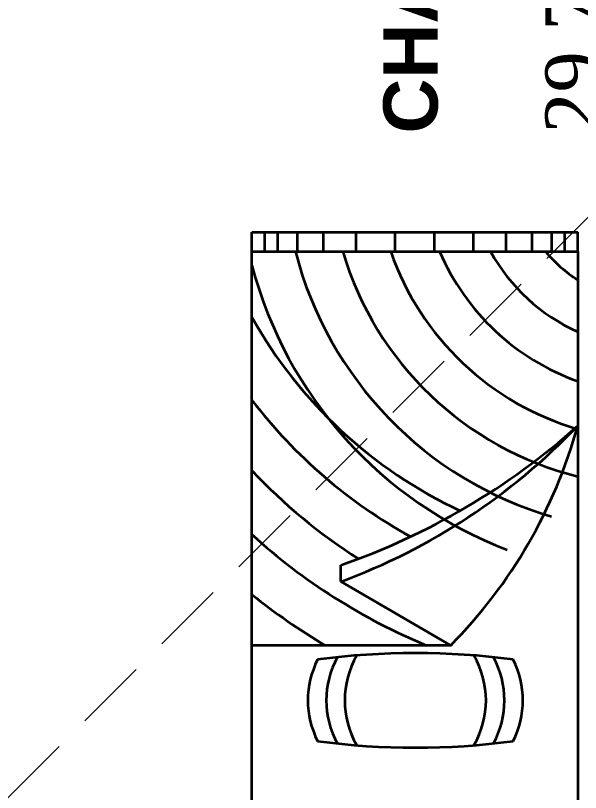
# Model space of a CAD drawing. Header units: millimetres. Extents: x -234375 to -184638, y -91483 to -70216.
# Drawn here: x -193087 to -191440, y -82730 to -80466 of the extents above; entities that cross this region are included whole.
import ezdxf

# ---------------------------------------------------------------- set-up
doc = ezdxf.new("R2010")
doc.units = ezdxf.units.MM
doc.header["$MEASUREMENT"] = 0
doc.linetypes.add('Hidden', pattern=[317.5, 211.666667, -105.833333])
for name, color, linetype, lineweight in [('New_0_Pen_No__15', 214, 'Continuous', 25), ('New_0_Pen_No__7', 7, 'Continuous', 35), ('New_Drawing & Figure_Pen_No__15', 214, 'Continuous', 25), ('New_Drawing & Figure_Pen_No__7', 7, 'Continuous', 35), ('New_Shell - Roof_Pen_No__1', 7, 'Continuous', 13)]:
    doc.layers.add(name, color=color, linetype=linetype, lineweight=lineweight)
doc.layers.add('New_Shell - Roof', color=7, linetype='Continuous')
doc.styles.add('GENERATED_STYLE_1', font='arial.ttf')
doc.styles.add('GENERATED_STYLE_2', font='times.ttf')

# ---------------------------------------------------------------- blocks, each defined once
blk = doc.blocks.new('Roof_1', base_point=(-201339, -70721))
at = {"layer": 'New_Shell - Roof_Pen_No__1', "color": 7, "linetype": 'Hidden', "lineweight": 13, "flags": 128}
blk.add_lwpolyline([(-194231.4, -83868.5), (-188475.3, -78112)], dxfattribs=at)

msp = doc.modelspace()

# ---------------------------------------------------------------- linework, layer by layer
at = {"layer": 'New_Drawing & Figure_Pen_No__7', "color": 7, "linetype": 'Continuous', "lineweight": 35}
for p, q in [((-192397.7, -81097.2), (-191447.7, -81097.2)), ((-192397.7, -81154.2), (-192397.7, -81097.2)), ((-192359.7, -81154.2), (-192359.7, -81097.2)), ((-192321.7, -81154.2), (-192321.7, -81097.2)), ((-192264.7, -81154.2), (-192264.7, -81097.2)), ((-192188.7, -81154.2), (-192188.7, -81097.2)), ((-192093.7, -81154.2), (-192093.7, -81097.2)), ((-191979.7, -81154.2), (-191979.7, -81097.2)), ((-191865.7, -81154.2), (-191865.7, -81097.2)), ((-191751.7, -81154.2), (-191751.7, -81097.2)), ((-191656.7, -81154.2), (-191656.7, -81097.2)), ((-191580.7, -81154.2), (-191580.7, -81097.2)), ((-191523.7, -81154.2), (-191523.7, -81097.2)), ((-191485.7, -81154.2), (-191485.7, -81097.2)), ((-191447.7, -81154.2), (-191447.7, -81097.2)), ((-192397.7, -81154.2), (-191447.7, -81154.2)), ((-192397.7, -82845.2), (-192397.7, -81154.2)), ((-191447.7, -81154.2), (-191447.7, -82845.2)), ((-192138.8, -82115.8), (-192138.8, -82067.9)), ((-192138.8, -82115.8), (-191818.2, -82301.4)), ((-191818.2, -82301.4), (-192397.7, -82301.4))]:
    msp.add_line(p, q, dxfattribs=at)
for centre, radius, start, end in [((-191217.4, -80882.2), 1088, 194.4804, 253.6429), ((-191217.4, -80882.2), 955, 196.5512, 256.0403), ((-191217.4, -80882.2), 822, 199.3274, 253.7235), ((-191217.4, -80882.2), 689, 203.2568, 250.4655), ((-191217.4, -80882.2), 556, 209.295, 245.5209), ((-191217.4, -80882.2), 423, 220.0276, 236.9995), ((-191217.4, -80882.2), 1221, 194.819, 249.0874), ((-191217.4, -80682.2), 1354, 209.3341, 244.9688), ((-191217.4, -80682.2), 1487, 217.4575, 241.1502), ((-192804.7, -80145.1), 2034.8, 289.1006, 311.8256), ((-192769.4, -80404.2), 1824.1, 290.2233, 316.4318), ((-192857.9, -81272.4), 1462.8, 315.2983, 344.5803), ((-191217.4, -80682.2), 1620, 223.228, 237.5398), ((-191217.4, -80682.2), 1753, 227.6737, 247.473), ((-191217.4, -80682.2), 1886, 231.2541, 239.1553), ((-191921.2, -84470.9), 2147, 82.3719, 97.6281), ((-191973, -82461.7), 261.6, 153.0085, 206.9915), ((-191919.3, -82461.7), 261.6, 151.2999, 208.7001), ((-191865.6, -82461.7), 261.6, 149.9717, 210.0283), ((-191976.8, -82461.7), 261.6, 329.9717, 30.0283), ((-191923, -82461.7), 261.6, 331.2999, 28.7001), ((-191869.3, -82461.7), 261.6, 333.0085, 26.9915), ((-191921.2, -80452.4), 2147, 262.3719, 277.6281)]:
    msp.add_arc(centre, radius, start, end, dxfattribs=at)

# ---------------------------------------------------------------- block references
at = {"layer": 'New_Shell - Roof', "color": 7, "linetype": 'Continuous', "lineweight": 13}
msp.add_blockref('Roof_1', (-201339, -70721), dxfattribs=at)

# ---------------------------------------------------------------- texts
at = {"layer": 'New_0_Pen_No__15', "color": 214, "linetype": 'Continuous', "lineweight": 25, "insert": (-191380.4, -80810), "char_height": 158.578, "attachment_point": 7, "rotation": 90, "style": 'GENERATED_STYLE_2'}
msp.add_mtext('\\A1;{\\pql;\\fTimes New Roman|b0|i0|c0|p0;\\W1.000000;29.72 m}', dxfattribs=at)
at = {"layer": 'New_0_Pen_No__7', "color": 7, "linetype": 'Continuous', "lineweight": 35, "insert": (-191853.4, -80810), "char_height": 158.578, "attachment_point": 7, "rotation": 90, "style": 'GENERATED_STYLE_1'}
msp.add_mtext('\\A1;{\\pql;\\fArial|b1|i0|c0|p0;\\W1.000000;CHAMBRE 3}', dxfattribs=at)
at = {"layer": 'New_Drawing & Figure_Pen_No__15', "color": 214, "linetype": 'Continuous', "lineweight": 25, "insert": (-191380.4, -80810), "char_height": 158.578, "attachment_point": 7, "rotation": 90, "style": 'GENERATED_STYLE_2'}
msp.add_mtext('\\A1;{\\pql;\\fTimes New Roman|b0|i0|c0|p0;\\W1.000000;29.72 m}', dxfattribs=at)
at = {"layer": 'New_Drawing & Figure_Pen_No__7', "color": 7, "linetype": 'Continuous', "lineweight": 35, "insert": (-191853.4, -80810), "char_height": 158.578, "attachment_point": 7, "rotation": 90, "style": 'GENERATED_STYLE_1'}
msp.add_mtext('\\A1;{\\pql;\\fArial|b1|i0|c0|p0;\\W1.000000;CHAMBRE 3}', dxfattribs=at)

doc.saveas('drawing.dxf')
